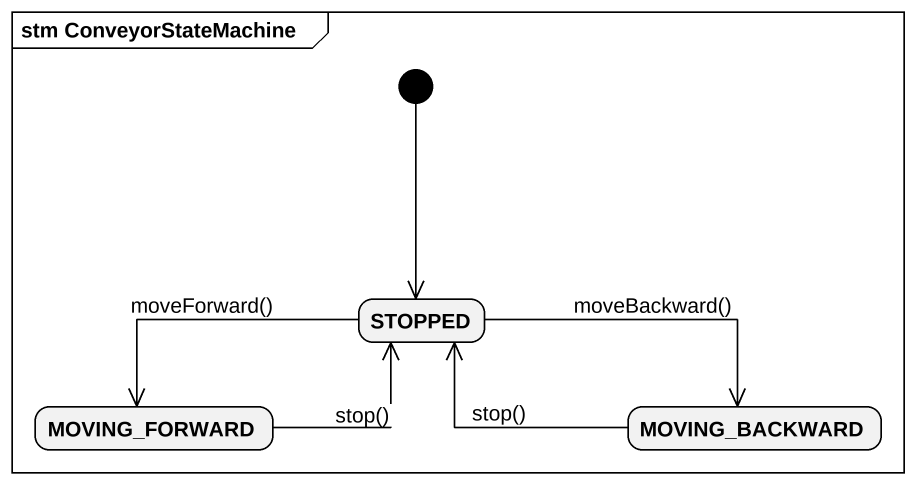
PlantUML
@startuml
mainframe stm ConveyorStateMachine
hide empty description
state STOPPED
state MOVING_FORWARD
state MOVING_BACKWARD
[*] --> STOPPED
STOPPED -left-> MOVING_FORWARD : moveForward()
STOPPED -right-> MOVING_BACKWARD : moveBackward()
MOVING_FORWARD -right-> STOPPED : stop()
MOVING_BACKWARD -left-> STOPPED : stop()
@enduml
